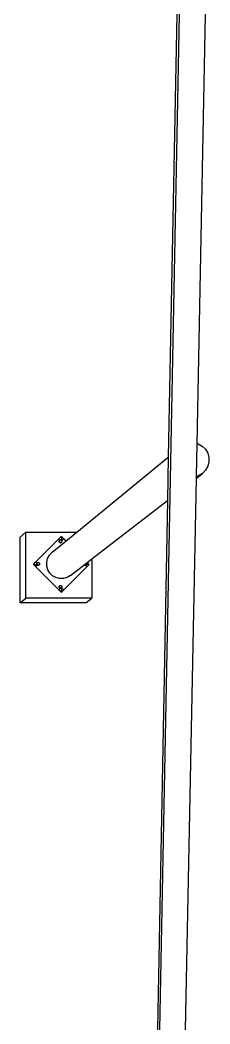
# Model space of a CAD drawing. Header units: inches. Extents: x -1152 to 1243, y -567 to 664.
# Drawn here: x 224.9 to 282.9, y 48.5 to 356 of the extents above; entities that cross this region are included whole.
import ezdxf

# ---------------------------------------------------------------- set-up
doc = ezdxf.new("R2010")
doc.units = ezdxf.units.IN
doc.header["$MEASUREMENT"] = 0

msp = doc.modelspace()

# ---------------------------------------------------------------- linework, layer by layer
for p, q in [((255.92893, -566.54973), (276.90606, 529.8555)), ((274.05754, 424.37246), (270.20165, 222.16507)), ((279.03012, 226.25177), (282.93161, 424.37246)), ((278.83299, 216.24135), (279.03012, 226.25177)), ((279.03012, 226.25177), (279.36867, 226.16555)), ((279.36867, 226.16555), (280.56887, 225.49237)), ((280.56887, 225.49237), (281.55394, 224.53148)), ((281.55394, 224.53148), (282.25675, 223.34839)), ((242.21095, 199.15057), (270.20165, 222.16507)), ((270.20165, 222.16507), (269.9474, 208.83171)), ((282.25675, 223.34839), (282.6294, 222.0237)), ((282.6294, 222.0237), (282.6465, 220.64771)), ((282.30689, 219.31417), (281.6337, 218.11398)), ((282.6465, 220.64771), (282.30689, 219.31417)), ((269.24112, -270.84052), (278.82227, 215.69733)), ((278.82227, 215.69733), (280.67282, 217.12891)), ((278.82227, 215.69733), (278.83299, 216.24135)), ((279.48972, 216.4261), (278.83299, 216.24135)), ((280.67282, 217.12891), (279.48972, 216.4261)), ((281.6337, 218.11398), (280.67282, 217.12891)), ((246.85042, 190.96386), (269.9474, 208.83171)), ((269.9474, 208.83171), (265.51253, -23.73756)), ((224.86332, 197.63686), (226.58557, 199.15057)), ((224.86332, 177.52603), (224.86332, 197.63686)), ((226.58557, 199.15057), (242.21095, 199.15057)), ((226.58557, 178.88571), (226.58557, 199.15057)), ((229.69417, 190.02854), (236.71761, 197.05197)), ((229.70604, 190.03835), (236.71877, 197.05108)), ((236.71761, 197.05197), (237.46946, 197.80383)), ((236.71761, 197.05197), (236.72984, 197.06215)), ((236.71761, 197.05197), (236.71877, 197.05108)), ((236.71877, 197.05108), (236.72984, 197.06215)), ((236.72984, 197.06215), (237.47049, 197.80281)), ((236.72984, 197.06215), (236.95006, 196.89317)), ((236.95006, 196.89317), (237.20652, 196.78694)), ((237.46946, 197.80383), (237.48173, 197.81405)), ((237.46946, 197.80383), (237.47049, 197.80281)), ((237.47049, 197.80281), (237.48173, 197.81405)), ((237.48173, 197.81405), (238.23363, 197.06215)), ((237.48173, 197.81405), (237.48173, 196.75641)), ((237.75695, 196.78694), (238.01341, 196.89317)), ((238.01341, 196.89317), (238.23363, 197.06215)), ((238.23363, 197.06215), (238.88219, 196.4136)), ((238.88219, 196.4136), (242.21095, 199.15057)), ((234.69035, 192.96699), (238.88219, 196.4136)), ((236.79949, 196.45229), (236.78511, 196.34307)), ((236.78511, 196.34307), (236.79949, 196.23384)), ((236.80966, 196.44213), (236.79528, 196.3329)), ((236.79528, 196.3329), (236.80966, 196.22367)), ((236.84165, 196.55408), (236.79949, 196.45229)), ((236.79949, 196.23384), (236.84165, 196.13206)), ((236.85182, 196.54391), (236.80966, 196.44213)), ((236.80966, 196.3329), (236.82355, 196.4384)), ((236.82355, 196.22739), (236.80966, 196.3329)), ((236.80966, 196.22367), (236.85182, 196.12189)), ((236.82355, 196.4384), (236.86427, 196.53672)), ((236.86427, 196.12908), (236.82355, 196.22739)), ((236.8349, 196.35383), (236.84879, 196.45935)), ((236.84879, 196.24831), (236.8349, 196.35383)), ((236.90872, 196.64148), (236.84165, 196.55408)), ((236.84165, 196.13206), (236.90872, 196.04465)), ((236.84879, 196.45935), (236.88952, 196.55767)), ((236.88952, 196.14999), (236.84879, 196.24831)), ((236.91888, 196.63131), (236.85182, 196.54391)), ((236.85182, 196.12189), (236.91005, 196.04599)), ((236.86427, 196.53672), (236.92905, 196.62115)), ((236.92022, 196.05616), (236.86427, 196.12908)), ((236.88952, 196.55767), (236.93424, 196.61595)), ((236.94359, 196.07953), (236.88952, 196.14999)), ((236.99612, 196.70855), (236.90872, 196.64148)), ((236.92022, 196.05616), (236.90872, 196.04465)), ((236.91005, 196.04599), (236.91447, 196.04024)), ((236.91447, 196.04024), (236.91888, 196.03448)), ((236.91888, 196.03448), (237.00629, 195.96742)), ((236.92022, 196.05616), (236.94359, 196.07953)), ((236.92905, 196.04465), (236.92022, 196.05616)), ((236.92905, 196.62115), (236.95431, 196.64211)), ((236.92905, 196.62115), (236.95136, 196.63826)), ((236.92905, 196.62115), (236.93424, 196.61595)), ((237.01348, 195.97987), (236.92905, 196.04465)), ((236.93424, 196.61595), (236.95136, 196.63826)), ((236.95431, 196.06555), (236.94359, 196.07953)), ((236.95136, 196.63826), (236.95431, 196.64211)), ((236.95431, 196.64211), (237.03874, 196.7069)), ((237.03874, 196.00076), (236.95431, 196.06555)), ((237.0979, 196.75071), (236.99612, 196.70855)), ((237.00629, 195.96742), (237.10807, 195.92526)), ((237.11179, 195.93915), (237.01348, 195.97987)), ((237.03874, 196.7069), (237.13707, 196.74762)), ((237.13707, 195.96004), (237.03874, 196.00076)), ((237.20713, 196.76509), (237.0979, 196.75071)), ((237.10807, 195.92526), (237.2173, 195.91088)), ((237.2173, 195.92526), (237.11179, 195.93915)), ((237.13707, 196.74762), (237.23843, 196.76097)), ((237.24259, 195.94614), (237.13707, 195.96004)), ((237.20652, 196.78694), (237.48173, 196.75071)), ((237.23843, 196.76097), (237.20713, 196.76509)), ((237.2173, 195.92526), (237.2173, 195.94947)), ((237.3228, 195.93915), (237.2173, 195.92526)), ((237.2173, 195.91088), (237.32653, 195.92526)), ((237.2173, 195.92238), (237.2173, 195.92526)), ((237.2173, 195.91088), (237.2173, 195.92238)), ((237.23843, 196.76097), (237.24259, 196.76151)), ((237.24259, 196.76151), (237.3481, 196.74762)), ((237.3481, 195.96004), (237.24259, 195.94614)), ((237.41814, 195.97759), (237.3228, 195.93915)), ((237.32653, 195.92526), (237.42831, 195.96742)), ((237.3481, 196.74762), (237.44643, 196.7069)), ((237.44643, 196.00076), (237.3481, 195.96004)), ((237.50554, 196.04465), (237.41814, 195.97759)), ((237.42831, 195.96742), (237.51571, 196.03448)), ((237.44643, 196.7069), (237.53086, 196.64211)), ((237.53086, 196.06555), (237.44643, 196.00076)), ((237.48173, 196.75071), (237.75695, 196.78694)), ((237.50554, 196.04465), (237.53086, 196.06555)), ((237.51571, 196.03448), (237.58278, 196.12189)), ((237.53086, 196.64211), (237.59565, 196.55767)), ((237.59565, 196.14999), (237.53086, 196.06555)), ((237.58278, 196.12189), (237.59297, 196.14649)), ((237.59565, 196.55767), (237.63638, 196.45935)), ((237.63638, 196.24831), (237.59565, 196.14999)), ((237.63638, 196.45935), (237.65027, 196.35383)), ((237.65027, 196.35383), (237.63638, 196.24831)), ((233.00076, 189.95468), (233.29149, 191.09627)), ((233.29149, 191.09627), (233.86778, 192.12371)), ((233.86778, 192.12371), (234.69035, 192.96699)), ((245.43043, 189.86535), (246.85042, 190.96386)), ((246.85042, 190.96386), (246.85042, 178.88571)), ((228.94231, 189.27668), (229.69417, 190.02854)), ((228.94231, 189.27668), (228.95414, 189.28646)), ((229.69417, 188.52482), (228.94231, 189.27668)), ((228.95414, 189.28646), (229.69506, 190.02738)), ((229.70604, 188.53456), (228.95414, 189.28646)), ((228.95414, 189.28646), (229.9743, 189.28646)), ((229.69417, 190.02854), (229.70604, 190.03835)), ((229.69506, 190.02738), (229.69417, 190.02854)), ((229.69417, 188.52482), (229.70604, 188.53456)), ((236.33615, 181.88284), (229.69417, 188.52482)), ((229.69506, 190.02738), (229.70604, 190.03835)), ((229.87502, 189.81813), (229.70604, 190.03835)), ((229.70604, 188.53456), (229.87502, 188.75479)), ((236.72984, 181.51076), (229.70604, 188.53456)), ((229.98125, 189.56167), (229.87502, 189.81813)), ((229.87502, 188.75479), (229.98125, 189.01124)), ((229.96736, 189.52166), (229.95298, 189.41244)), ((229.95298, 189.41244), (229.96736, 189.30321)), ((229.96687, 189.40871), (229.98125, 189.51794)), ((229.98125, 189.30693), (229.96687, 189.40871)), ((230.00952, 189.62345), (229.96736, 189.52166)), ((229.96736, 189.30321), (229.9743, 189.28646)), ((229.9743, 189.28646), (229.98665, 189.28646)), ((229.9743, 189.28646), (230.00952, 189.20142)), ((229.98562, 189.52849), (229.98125, 189.56167)), ((229.98562, 189.52849), (229.98125, 189.51794)), ((229.98125, 189.30693), (229.98125, 189.29949)), ((229.98125, 189.30693), (230.01079, 189.23562)), ((229.98125, 189.29949), (230.01005, 189.22997)), ((229.98125, 189.01124), (230.01005, 189.22997)), ((230.02341, 189.61972), (229.98562, 189.52849)), ((229.99506, 189.45679), (229.98562, 189.52849)), ((229.98665, 189.28646), (229.98973, 189.28646)), ((229.98973, 189.28646), (230.01178, 189.28646)), ((229.99188, 189.43263), (229.99506, 189.45679)), ((230.00577, 189.32711), (229.99188, 189.43263)), ((229.99506, 189.45679), (230.00577, 189.53814)), ((230.00577, 189.53814), (230.0465, 189.63647)), ((230.01509, 189.30459), (230.00577, 189.32711)), ((230.07659, 189.71085), (230.00952, 189.62345)), ((230.00952, 189.20142), (230.06776, 189.12553)), ((230.01005, 189.22997), (230.01079, 189.23562)), ((230.01005, 189.22997), (230.02341, 189.1977)), ((230.01079, 189.23562), (230.01748, 189.28646)), ((230.02197, 189.20861), (230.01079, 189.23562)), ((230.01748, 189.28646), (230.01509, 189.30459)), ((230.0465, 189.22879), (230.01509, 189.30459)), ((230.07793, 189.1357), (230.02197, 189.20861)), ((230.02341, 189.61972), (230.08676, 189.70068)), ((230.02341, 189.1977), (230.09048, 189.1103)), ((230.0465, 189.63647), (230.09185, 189.69558)), ((230.10056, 189.15833), (230.0465, 189.22879)), ((230.06776, 189.12553), (230.07217, 189.11977)), ((230.07217, 189.11977), (230.07659, 189.11402)), ((230.07659, 189.11402), (230.16399, 189.04695)), ((230.07793, 189.1357), (230.10056, 189.15833)), ((230.08676, 189.12419), (230.07793, 189.1357)), ((230.08676, 189.70068), (230.10867, 189.7175)), ((230.09048, 189.70713), (230.08676, 189.70068)), ((230.08676, 189.70068), (230.09185, 189.69558)), ((230.17118, 189.05941), (230.08676, 189.12419)), ((230.17788, 189.7742), (230.09048, 189.70713)), ((230.09048, 189.1103), (230.17788, 189.04323)), ((230.09185, 189.69558), (230.10867, 189.7175)), ((230.11128, 189.14435), (230.10056, 189.15833)), ((230.10867, 189.7175), (230.11128, 189.72091)), ((230.11128, 189.72091), (230.18408, 189.77676)), ((230.19572, 189.07956), (230.11128, 189.14435)), ((230.16399, 189.04695), (230.26577, 189.00479)), ((230.2695, 189.01868), (230.17118, 189.05941)), ((230.18408, 189.77676), (230.17788, 189.7742)), ((230.27966, 189.00107), (230.17788, 189.04323)), ((230.18408, 189.77676), (230.19572, 189.78569)), ((230.19572, 189.78569), (230.29404, 189.82642)), ((230.29404, 189.03883), (230.19572, 189.07956)), ((230.26577, 189.00479), (230.27296, 189.00385)), ((230.375, 189.00479), (230.2695, 189.01868)), ((230.27296, 189.00385), (230.375, 188.99041)), ((230.27966, 189.00107), (230.38889, 188.98669)), ((230.29404, 189.82642), (230.39956, 189.84031)), ((230.39956, 189.02494), (230.29404, 189.03883)), ((230.375, 189.00479), (230.375, 189.02818)), ((230.48051, 189.01868), (230.375, 189.00479)), ((230.375, 189.00192), (230.375, 189.00479)), ((230.375, 188.99041), (230.48423, 189.00479)), ((230.375, 188.99041), (230.375, 189.00192)), ((230.38889, 188.98669), (230.49812, 189.00107)), ((230.39956, 189.84031), (230.50508, 189.82642)), ((230.50508, 189.03883), (230.39956, 189.02494)), ((230.57584, 189.05712), (230.48051, 189.01868)), ((230.48423, 189.00479), (230.58601, 189.04695)), ((230.49812, 189.00107), (230.5999, 189.04323)), ((230.50508, 189.82642), (230.6034, 189.78569)), ((230.6034, 189.07956), (230.50508, 189.03883)), ((230.57584, 189.05712), (230.66325, 189.12419)), ((230.58601, 189.04695), (230.67342, 189.11402)), ((230.5999, 189.04323), (230.68731, 189.1103)), ((230.6034, 189.78569), (230.68784, 189.72091)), ((230.66566, 189.12733), (230.6034, 189.07956)), ((230.66325, 189.12419), (230.66566, 189.12733)), ((230.68784, 189.14435), (230.66566, 189.12733)), ((230.67342, 189.11402), (230.74048, 189.20142)), ((230.68784, 189.72091), (230.75263, 189.63647)), ((230.75263, 189.22879), (230.68784, 189.14435)), ((230.74048, 189.20142), (230.75087, 189.22649)), ((230.75263, 189.63647), (230.79336, 189.53814)), ((230.79336, 189.32711), (230.75263, 189.22879)), ((230.79336, 189.53814), (230.80725, 189.43263)), ((230.80725, 189.43263), (230.79336, 189.32711)), ((233.0154, 188.77675), (233.00076, 189.95468)), ((233.33441, 187.64274), (233.0154, 188.77675)), ((233.93606, 186.62994), (233.33441, 187.64274)), ((245.25743, 188.53456), (238.23363, 181.51076)), ((240.27311, 185.87564), (244.36126, 189.03823)), ((244.35695, 189.0349), (244.35935, 189.03306)), ((244.35935, 189.03306), (244.46114, 188.9909)), ((244.36126, 189.03823), (244.36923, 189.0444)), ((244.36126, 189.03823), (244.45097, 189.00107)), ((244.36923, 189.0444), (244.39528, 189.06456)), ((244.46486, 189.00479), (244.36923, 189.0444)), ((244.39528, 189.06456), (244.99023, 189.52425)), ((244.49092, 189.02494), (244.39528, 189.06456)), ((244.45097, 189.00107), (244.5602, 188.98669)), ((244.46114, 188.9909), (244.57036, 188.97652)), ((244.57036, 188.9909), (244.46486, 189.00479)), ((244.59644, 189.01105), (244.49092, 189.02494)), ((244.5602, 188.98669), (244.57036, 188.98803)), ((244.57036, 188.9909), (244.57036, 189.01448)), ((244.67587, 189.00479), (244.57036, 188.9909)), ((244.57036, 188.98803), (244.66942, 189.00107)), ((244.57036, 188.98803), (244.57036, 188.9909)), ((244.57036, 188.97652), (244.67959, 188.9909)), ((244.57036, 188.97652), (244.57036, 188.98803)), ((244.70195, 189.02494), (244.59644, 189.01105)), ((244.66942, 189.00107), (244.67587, 189.00479)), ((244.77121, 189.04323), (244.67587, 189.00479)), ((244.67959, 188.9909), (244.78138, 189.03306)), ((244.80028, 189.06567), (244.70195, 189.02494)), ((244.77419, 189.04552), (244.77121, 189.04323)), ((244.77419, 189.04552), (244.80028, 189.06567)), ((244.78138, 189.03306), (244.86878, 189.10013)), ((244.80028, 189.06567), (244.85861, 189.1103)), ((244.85861, 189.1103), (244.88471, 189.13046)), ((244.86878, 189.10013), (244.93585, 189.18753)), ((244.9495, 189.21489), (244.88471, 189.13046)), ((244.93585, 189.18753), (244.94445, 189.20831)), ((244.95398, 189.22571), (244.9495, 189.21489)), ((244.99023, 189.31322), (244.95398, 189.22571)), ((244.95398, 189.22571), (244.98222, 189.01124)), ((246.00933, 189.28646), (244.97915, 189.28646)), ((244.98222, 189.01124), (245.08845, 188.75479)), ((244.99023, 189.52425), (245.43043, 189.86535)), ((244.99023, 189.52425), (245.00412, 189.41874)), ((245.00412, 189.41874), (244.99023, 189.31322)), ((245.08845, 188.75479), (245.25743, 188.53456)), ((246.00933, 189.28646), (245.25743, 188.53456)), ((245.43043, 189.86535), (246.00933, 189.28646)), ((234.77934, 185.80736), (233.93606, 186.62994)), ((235.80678, 185.23107), (234.77934, 185.80736)), ((236.94837, 184.94034), (235.80678, 185.23107)), ((238.1263, 184.95498), (236.94837, 184.94034)), ((239.26031, 185.27399), (238.1263, 184.95498)), ((240.27311, 185.87564), (239.26031, 185.27399)), ((236.33615, 181.88284), (236.35327, 181.84152)), ((236.54874, 181.67025), (236.33615, 181.88284)), ((236.35327, 181.84152), (236.42019, 181.7543)), ((236.42019, 181.7543), (236.50742, 181.68737)), ((236.50742, 181.68737), (236.54874, 181.67025)), ((236.71761, 181.50138), (236.54874, 181.67025)), ((236.71761, 181.50138), (236.72984, 181.51076)), ((237.46946, 180.74953), (236.71761, 181.50138)), ((236.95006, 181.67975), (236.72984, 181.51076)), ((237.48173, 180.75886), (236.72984, 181.51076)), ((236.79949, 182.5375), (236.78511, 182.42827)), ((236.78511, 182.42827), (236.79949, 182.31905)), ((236.84165, 182.63929), (236.79949, 182.5375)), ((236.79949, 182.42827), (236.81338, 182.53378)), ((236.81338, 182.32277), (236.79949, 182.42827)), ((236.79949, 182.31905), (236.84165, 182.21726)), ((236.81338, 182.53378), (236.8541, 182.6321)), ((236.8541, 182.22445), (236.81338, 182.32277)), ((236.82473, 182.44772), (236.83862, 182.55324)), ((236.83862, 182.34221), (236.82473, 182.44772)), ((236.83862, 182.55324), (236.87935, 182.65157)), ((236.87935, 182.24388), (236.83862, 182.34221)), ((236.90872, 182.72669), (236.84165, 182.63929)), ((236.84165, 182.21726), (236.90872, 182.12986)), ((236.8541, 182.6321), (236.91888, 182.71652)), ((236.91888, 182.14003), (236.8541, 182.22445)), ((236.87935, 182.65157), (236.94414, 182.736)), ((236.94414, 182.15945), (236.87935, 182.24388)), ((236.90872, 182.12986), (236.99612, 182.06279)), ((236.91888, 182.71652), (236.94414, 182.736)), ((237.00331, 182.07525), (236.91888, 182.14003)), ((236.94414, 182.736), (237.02858, 182.80079)), ((237.02858, 182.09466), (236.94414, 182.15945)), ((237.20652, 181.78597), (236.95006, 181.67975)), ((236.99612, 182.06279), (237.0979, 182.02063)), ((237.10162, 182.03452), (237.00331, 182.07525)), ((237.02858, 182.80079), (237.1269, 182.84152)), ((237.1269, 182.05393), (237.02858, 182.09466)), ((237.0979, 182.02063), (237.20713, 182.00625)), ((237.20713, 182.02063), (237.10162, 182.03452)), ((237.1269, 182.84152), (237.23242, 182.85541)), ((237.23242, 182.04004), (237.1269, 182.05393)), ((237.48173, 181.82221), (237.20652, 181.78597)), ((237.20713, 182.02063), (237.20713, 182.04337)), ((237.31264, 182.03452), (237.20713, 182.02063)), ((237.20713, 182.00625), (237.31636, 182.02063)), ((237.20713, 182.00625), (237.20713, 182.02063)), ((237.23242, 182.85541), (237.33793, 182.84152)), ((237.33793, 182.05393), (237.23242, 182.04004)), ((237.41095, 182.07525), (237.31264, 182.03452)), ((237.31636, 182.02063), (237.41814, 182.06279)), ((237.33793, 182.84152), (237.43626, 182.80079)), ((237.43626, 182.09466), (237.33793, 182.05393)), ((237.41095, 182.07525), (237.43626, 182.09466)), ((237.41814, 182.06279), (237.50554, 182.12986)), ((237.43626, 182.80079), (237.5207, 182.736)), ((237.5207, 182.15945), (237.43626, 182.09466)), ((237.75695, 181.78597), (237.48173, 181.82221)), ((238.23363, 181.51076), (237.48173, 180.75886)), ((237.50554, 182.12986), (237.57261, 182.21726)), ((237.50554, 182.12986), (237.50554, 180.75886)), ((237.5207, 182.736), (237.58548, 182.65157)), ((237.58147, 182.23865), (237.5207, 182.15945)), ((237.57261, 182.21726), (237.58147, 182.23865)), ((237.58548, 182.24388), (237.58147, 182.23865)), ((237.58548, 182.65157), (237.62621, 182.55324)), ((237.62621, 182.34221), (237.58548, 182.24388)), ((237.62621, 182.55324), (237.6401, 182.44772)), ((237.6401, 182.44772), (237.62621, 182.34221)), ((238.01341, 181.67975), (237.75695, 181.78597)), ((238.23363, 181.51076), (238.01341, 181.67975)), ((224.86332, 177.52603), (226.58557, 178.88571)), ((246.85042, 178.88571), (226.58557, 178.88571)), ((237.46946, 180.74953), (237.48173, 180.75886)), ((244.97415, 177.52603), (246.85042, 178.88571)), ((244.97415, 177.52603), (224.86332, 177.52603))]:
    msp.add_line(p, q)

doc.saveas('drawing.dxf')
